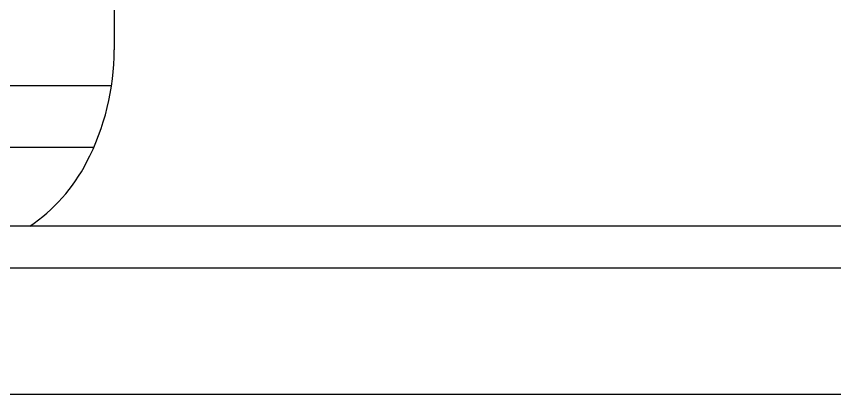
# Model space of a CAD drawing. Header units: millimetres. Extents: x 16200 to 32328, y 19251 to 29476.
# Drawn here: x 16579 to 16592.23, y 19594.49 to 19600.6 of the extents above; entities that cross this region are included whole.
import ezdxf

# ---------------------------------------------------------------- set-up
doc = ezdxf.new("R2010")
doc.units = ezdxf.units.MM
doc.header["$LTSCALE"] = 5
doc.layers.add('UNIT', color=6, linetype='Continuous')

msp = doc.modelspace()

# ---------------------------------------------------------------- linework, layer by layer
at = {"layer": 'UNIT'}
for p, q in [((16580.581, 19602.8051), (16580.581, 19600.0641)), ((16578.3164, 19599.484), (16580.538, 19599.484)), ((16580.25, 19598.484), (16577.0664, 19598.484)), ((16614.2621, 19597.2113), (16578.3566, 19597.2113)), ((16525.4344, 19596.542), (16619.9344, 19596.542)), ((16619.9344, 19594.4924), (16525.4344, 19594.4924))]:
    msp.add_line(p, q, dxfattribs=at)
for centre, radius, start, end in [((16576.644, 19600.0641), 3.937, 332.49816, 0), ((16577.6218, 19599.5551), 2.8346, 304.22448, 332.49816)]:
    msp.add_arc(centre, radius, start, end, dxfattribs=at)

doc.saveas('drawing.dxf')
